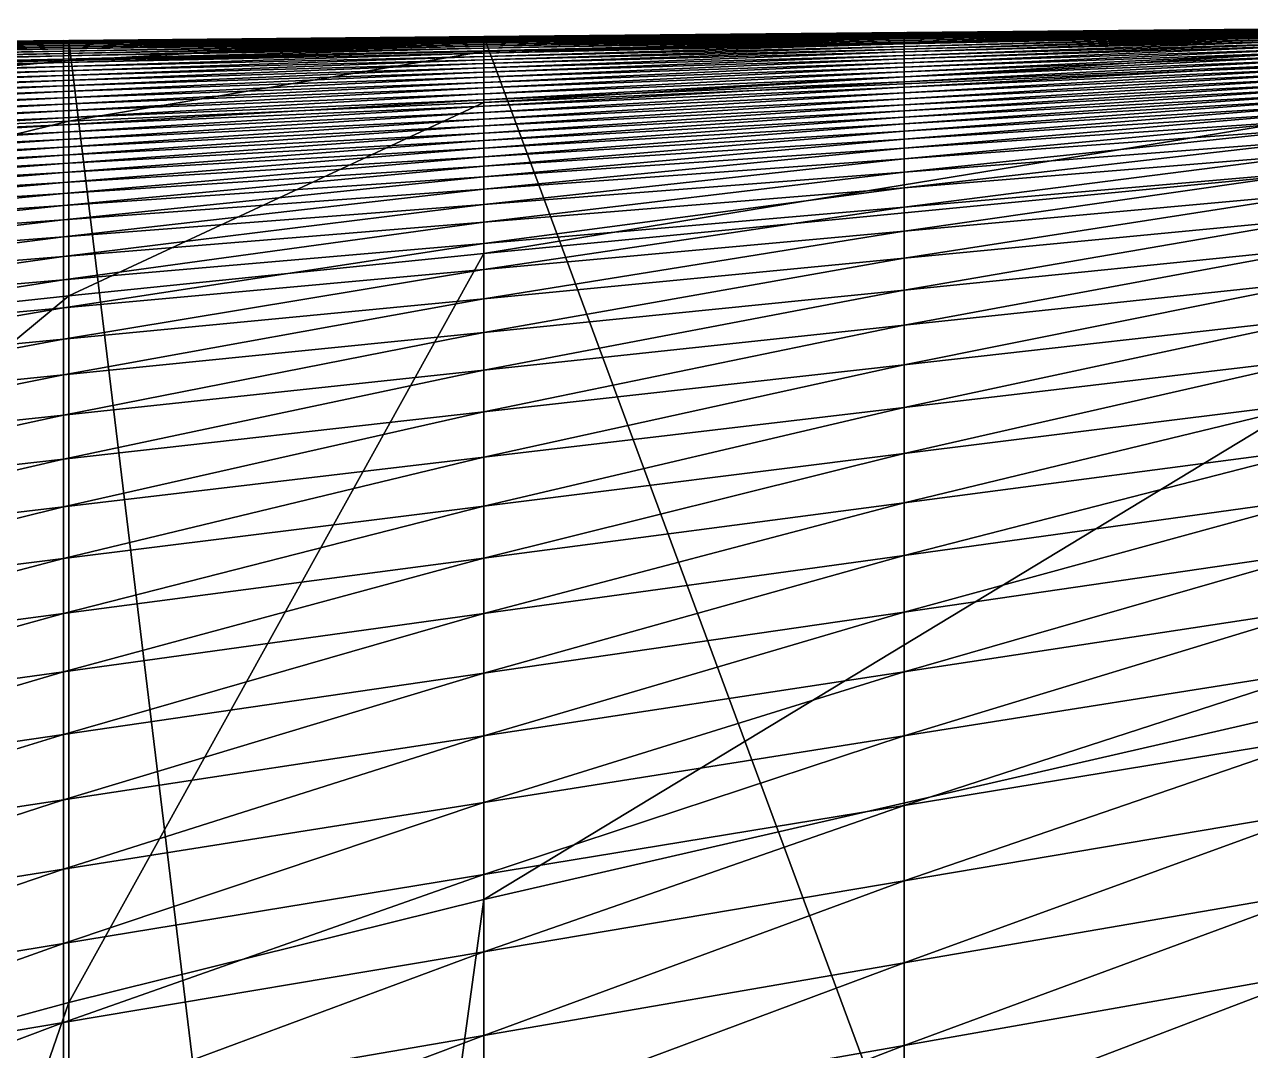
# Model space of a CAD drawing. Header units: metres. Extents: x -3 to 177, y -14 to 14.
# Drawn here: x 27.9 to 29.468, y 13.088 to 14.4 of the extents above; entities that cross this region are included whole.
import ezdxf

# ---------------------------------------------------------------- set-up
doc = ezdxf.new("R2010")
doc.units = ezdxf.units.M
doc.layers.add('HULL', color=7, linetype='Continuous', true_color=0x528ba5)
doc.layers.add('WBT_5_P', color=7, linetype='Continuous', true_color=0x5891b3)

msp = doc.modelspace()

# ---------------------------------------------------------------- linework, layer by layer
at = {"layer": 'HULL'}
for points in [[(28.4875, 14.3837, 14.4139), (28.4875, 14.3846, 14.6007), (29.025, 14.3898, 14.6005)], [(28.4875, 14.3837, 14.4139), (29.025, 14.3898, 14.6005), (29.025, 14.3891, 14.4126)], [(28.4875, 14.3825, 14.227), (28.4875, 14.3837, 14.4139), (29.025, 14.3891, 14.4126)], [(28.4875, 14.3825, 14.227), (29.025, 14.3891, 14.4126), (29.025, 14.3884, 14.2247)], [(29.025, 14.3891, 14.4126), (29.025, 14.3898, 14.6005), (29.5625, 14.3949, 14.6003)], [(29.025, 14.3891, 14.4126), (29.5625, 14.3949, 14.6003), (29.5625, 14.3946, 14.4114)], [(29.025, 14.3884, 14.2247), (29.025, 14.3891, 14.4126), (29.5625, 14.3946, 14.4114)], [(29.025, 14.3884, 14.2247), (29.5625, 14.3946, 14.4114), (29.5625, 14.3942, 14.2225)], [(29.025, 14.3876, 14.0369), (29.025, 14.3884, 14.2247), (29.5625, 14.3942, 14.2225)], [(29.025, 14.3876, 14.0369), (29.5625, 14.3942, 14.2225), (29.5625, 14.3938, 14.0336)], [(29.025, 14.3866, 13.849), (29.025, 14.3876, 14.0369), (29.5625, 14.3938, 14.0336)], [(29.025, 14.3866, 13.849), (29.5625, 14.3938, 14.0336), (29.5625, 14.3933, 13.8448)], [(29.025, 14.3855, 13.6611), (29.025, 14.3866, 13.849), (29.5625, 14.3933, 13.8448)], [(29.025, 14.3855, 13.6611), (29.5625, 14.3933, 13.8448), (29.5625, 14.3928, 13.6559)], [(29.025, 14.3845, 13.4732), (29.025, 14.3855, 13.6611), (29.5625, 14.3928, 13.6559)], [(29.025, 14.3845, 13.4732), (29.5625, 14.3928, 13.6559), (29.5625, 14.3922, 13.467)], [(29.025, 14.383, 13.2854), (29.025, 14.3845, 13.4732), (29.5625, 14.3922, 13.467)], [(29.025, 14.383, 13.2854), (29.5625, 14.3922, 13.467), (29.5625, 14.3915, 13.2782)], [(29.025, 14.3815, 13.0975), (29.025, 14.383, 13.2854), (29.5625, 14.3915, 13.2782)], [(29.025, 14.3815, 13.0975), (29.5625, 14.3915, 13.2782), (29.5625, 14.3908, 13.0893)], [(29.025, 14.3797, 12.9096), (29.025, 14.3815, 13.0975), (29.5625, 14.3908, 13.0893)], [(29.025, 14.3797, 12.9096), (29.5625, 14.3908, 13.0893), (29.5625, 14.3897, 12.9004)], [(29.025, 14.3774, 12.7218), (29.025, 14.3797, 12.9096), (29.5625, 14.3897, 12.9004)], [(29.025, 14.3774, 12.7218), (29.5625, 14.3897, 12.9004), (29.5625, 14.3884, 12.7116)], [(27.4125, 14.3728, 14.4163), (27.4125, 14.3744, 14.6013), (27.95, 14.3795, 14.601)], [(27.4125, 14.3728, 14.4163), (27.95, 14.3795, 14.601), (27.95, 14.3782, 14.4151)], [(27.4125, 14.3709, 14.2314), (27.4125, 14.3728, 14.4163), (27.95, 14.3782, 14.4151)], [(27.4125, 14.3709, 14.2314), (27.95, 14.3782, 14.4151), (27.95, 14.3767, 14.2292)], [(27.4125, 14.369, 14.0465), (27.4125, 14.3709, 14.2314), (27.95, 14.3767, 14.2292)], [(27.4125, 14.369, 14.0465), (27.95, 14.3767, 14.2292), (27.95, 14.3752, 14.0433)], [(27.4125, 14.3665, 13.8616), (27.4125, 14.369, 14.0465), (27.95, 14.3752, 14.0433)], [(27.4125, 14.3665, 13.8616), (27.95, 14.3752, 14.0433), (27.95, 14.3732, 13.8574)], [(27.4125, 14.3639, 13.6767), (27.4125, 14.3665, 13.8616), (27.95, 14.3732, 13.8574)], [(27.4125, 14.3639, 13.6767), (27.95, 14.3732, 13.8574), (27.95, 14.3711, 13.6715)], [(27.95, 14.3782, 14.4151), (27.95, 14.3795, 14.601), (28.4875, 14.3846, 14.6007)], [(27.95, 14.3782, 14.4151), (28.4875, 14.3846, 14.6007), (28.4875, 14.3837, 14.4139)], [(27.95, 14.3767, 14.2292), (27.95, 14.3782, 14.4151), (28.4875, 14.3837, 14.4139)], [(27.95, 14.3767, 14.2292), (28.4875, 14.3837, 14.4139), (28.4875, 14.3825, 14.227)], [(27.95, 14.3752, 14.0433), (27.95, 14.3767, 14.2292), (28.4875, 14.3825, 14.227)], [(27.95, 14.3752, 14.0433), (28.4875, 14.3825, 14.227), (28.4875, 14.3814, 14.0401)], [(27.95, 14.3732, 13.8574), (27.95, 14.3752, 14.0433), (28.4875, 14.3814, 14.0401)], [(27.95, 14.3732, 13.8574), (28.4875, 14.3814, 14.0401), (28.4875, 14.3799, 13.8532)], [(27.95, 14.3711, 13.6715), (27.95, 14.3732, 13.8574), (28.4875, 14.3799, 13.8532)], [(27.95, 14.3711, 13.6715), (28.4875, 14.3799, 13.8532), (28.4875, 14.3783, 13.6663)], [(27.95, 14.369, 13.4856), (27.95, 14.3711, 13.6715), (28.4875, 14.3783, 13.6663)], [(27.95, 14.369, 13.4856), (28.4875, 14.3783, 13.6663), (28.4875, 14.3767, 13.4794)], [(27.95, 14.366, 13.2997), (27.95, 14.369, 13.4856), (28.4875, 14.3767, 13.4794)], [(27.95, 14.366, 13.2997), (28.4875, 14.3767, 13.4794), (28.4875, 14.3745, 13.2926)], [(27.95, 14.3631, 13.1139), (27.95, 14.366, 13.2997), (28.4875, 14.3745, 13.2926)], [(27.95, 14.3631, 13.1139), (28.4875, 14.3745, 13.2926), (28.4875, 14.3723, 13.1057)], [(28.4875, 14.3814, 14.0401), (28.4875, 14.3825, 14.227), (29.025, 14.3884, 14.2247)], [(28.4875, 14.3814, 14.0401), (29.025, 14.3884, 14.2247), (29.025, 14.3876, 14.0369)], [(28.4875, 14.3799, 13.8532), (28.4875, 14.3814, 14.0401), (29.025, 14.3876, 14.0369)], [(28.4875, 14.3799, 13.8532), (29.025, 14.3876, 14.0369), (29.025, 14.3866, 13.849)], [(28.4875, 14.3783, 13.6663), (28.4875, 14.3799, 13.8532), (29.025, 14.3866, 13.849)], [(28.4875, 14.3783, 13.6663), (29.025, 14.3866, 13.849), (29.025, 14.3855, 13.6611)], [(28.4875, 14.3767, 13.4794), (28.4875, 14.3783, 13.6663), (29.025, 14.3855, 13.6611)], [(28.4875, 14.3767, 13.4794), (29.025, 14.3855, 13.6611), (29.025, 14.3845, 13.4732)], [(28.4875, 14.3745, 13.2926), (28.4875, 14.3767, 13.4794), (29.025, 14.3845, 13.4732)], [(28.4875, 14.3745, 13.2926), (29.025, 14.3845, 13.4732), (29.025, 14.383, 13.2854)], [(28.4875, 14.3723, 13.1057), (28.4875, 14.3745, 13.2926), (29.025, 14.383, 13.2854)], [(28.4875, 14.3723, 13.1057), (29.025, 14.383, 13.2854), (29.025, 14.3815, 13.0975)], [(28.4875, 14.3697, 12.9188), (28.4875, 14.3723, 13.1057), (29.025, 14.3815, 13.0975)], [(28.4875, 14.3697, 12.9188), (29.025, 14.3815, 13.0975), (29.025, 14.3797, 12.9096)], [(28.4875, 14.3665, 12.732), (28.4875, 14.3697, 12.9188), (29.025, 14.3797, 12.9096)], [(28.4875, 14.3665, 12.732), (29.025, 14.3797, 12.9096), (29.025, 14.3774, 12.7218)], [(28.4875, 14.3632, 12.5452), (28.4875, 14.3665, 12.732), (29.025, 14.3774, 12.7218)], [(28.4875, 14.3632, 12.5452), (29.025, 14.3774, 12.7218), (29.025, 14.3751, 12.5339)], [(28.4875, 14.3592, 12.3583), (28.4875, 14.3632, 12.5452), (29.025, 14.3751, 12.5339)], [(28.4875, 14.3592, 12.3583), (29.025, 14.3751, 12.5339), (29.025, 14.372, 12.3461)], [(29.025, 14.3751, 12.5339), (29.025, 14.3774, 12.7218), (29.5625, 14.3884, 12.7116)], [(29.025, 14.3751, 12.5339), (29.5625, 14.3884, 12.7116), (29.5625, 14.387, 12.5227)], [(29.025, 14.372, 12.3461), (29.025, 14.3751, 12.5339), (29.5625, 14.387, 12.5227)], [(29.025, 14.372, 12.3461), (29.5625, 14.387, 12.5227), (29.5625, 14.3849, 12.3339)], [(29.025, 14.3686, 12.1583), (29.025, 14.372, 12.3461), (29.5625, 14.3849, 12.3339)], [(29.025, 14.3686, 12.1583), (29.5625, 14.3849, 12.3339), (29.5625, 14.3825, 12.1451)], [(29.025, 14.365, 11.9705), (29.025, 14.3686, 12.1583), (29.5625, 14.3825, 12.1451)], [(29.025, 14.365, 11.9705), (29.5625, 14.3825, 12.1451), (29.5625, 14.38, 11.9562)], [(29.025, 14.3606, 11.7827), (29.025, 14.365, 11.9705), (29.5625, 14.38, 11.9562)], [(29.025, 14.3606, 11.7827), (29.5625, 14.38, 11.9562), (29.5625, 14.3767, 11.7674)], [(29.025, 14.3561, 11.5949), (29.025, 14.3606, 11.7827), (29.5625, 14.3767, 11.7674)], [(29.025, 14.3561, 11.5949), (29.5625, 14.3767, 11.7674), (29.5625, 14.3734, 11.5786)], [(29.025, 14.3509, 11.4071), (29.025, 14.3561, 11.5949), (29.5625, 14.3734, 11.5786)], [(29.025, 14.3509, 11.4071), (29.5625, 14.3734, 11.5786), (29.5625, 14.3693, 11.3898)], [(27.4125, 14.3612, 13.4918), (27.4125, 14.3639, 13.6767), (27.95, 14.3711, 13.6715)], [(27.4125, 14.3612, 13.4918), (27.95, 14.3711, 13.6715), (27.95, 14.369, 13.4856)], [(27.4125, 14.3575, 13.3069), (27.4125, 14.3612, 13.4918), (27.95, 14.369, 13.4856)], [(27.4125, 14.3575, 13.3069), (27.95, 14.369, 13.4856), (27.95, 14.366, 13.2997)], [(27.4125, 14.3538, 13.1221), (27.4125, 14.3575, 13.3069), (27.95, 14.366, 13.2997)], [(27.4125, 14.3538, 13.1221), (27.95, 14.366, 13.2997), (27.95, 14.3631, 13.1139)], [(27.4125, 14.3498, 12.9372), (27.4125, 14.3538, 13.1221), (27.95, 14.3631, 13.1139)], [(27.4125, 14.3498, 12.9372), (27.95, 14.3631, 13.1139), (27.95, 14.3598, 12.928)], [(27.4125, 14.3446, 12.7524), (27.4125, 14.3498, 12.9372), (27.95, 14.3598, 12.928)], [(27.4125, 14.3446, 12.7524), (27.95, 14.3598, 12.928), (27.95, 14.3555, 12.7422)], [(27.95, 14.3598, 12.928), (27.95, 14.3631, 13.1139), (28.4875, 14.3723, 13.1057)], [(27.95, 14.3598, 12.928), (28.4875, 14.3723, 13.1057), (28.4875, 14.3697, 12.9188)], [(27.95, 14.3555, 12.7422), (27.95, 14.3598, 12.928), (28.4875, 14.3697, 12.9188)], [(27.95, 14.3555, 12.7422), (28.4875, 14.3697, 12.9188), (28.4875, 14.3665, 12.732)], [(27.95, 14.3513, 12.5564), (27.95, 14.3555, 12.7422), (28.4875, 14.3665, 12.732)], [(27.95, 14.3513, 12.5564), (28.4875, 14.3665, 12.732), (28.4875, 14.3632, 12.5452)], [(27.95, 14.3463, 12.3706), (27.95, 14.3513, 12.5564), (28.4875, 14.3632, 12.5452)], [(27.95, 14.3463, 12.3706), (28.4875, 14.3632, 12.5452), (28.4875, 14.3592, 12.3583)], [(27.95, 14.3407, 12.1848), (27.95, 14.3463, 12.3706), (28.4875, 14.3592, 12.3583)], [(27.95, 14.3407, 12.1848), (28.4875, 14.3592, 12.3583), (28.4875, 14.3547, 12.1715)], [(28.4875, 14.3547, 12.1715), (28.4875, 14.3592, 12.3583), (29.025, 14.372, 12.3461)], [(28.4875, 14.3547, 12.1715), (29.025, 14.372, 12.3461), (29.025, 14.3686, 12.1583)], [(28.4875, 14.35, 11.9847), (28.4875, 14.3547, 12.1715), (29.025, 14.3686, 12.1583)], [(28.4875, 14.35, 11.9847), (29.025, 14.3686, 12.1583), (29.025, 14.365, 11.9705)], [(28.4875, 14.3445, 11.798), (28.4875, 14.35, 11.9847), (29.025, 14.365, 11.9705)], [(28.4875, 14.3445, 11.798), (29.025, 14.365, 11.9705), (29.025, 14.3606, 11.7827)], [(28.4875, 14.3389, 11.6112), (28.4875, 14.3445, 11.798), (29.025, 14.3606, 11.7827)], [(28.4875, 14.3389, 11.6112), (29.025, 14.3606, 11.7827), (29.025, 14.3561, 11.5949)], [(29.025, 14.3453, 11.2194), (29.025, 14.3509, 11.4071), (29.5625, 14.3693, 11.3898)], [(29.025, 14.3453, 11.2194), (29.5625, 14.3693, 11.3898), (29.5625, 14.3649, 11.201)], [(29.025, 14.3397, 11.0316), (29.025, 14.3453, 11.2194), (29.5625, 14.3649, 11.201)], [(29.025, 14.3397, 11.0316), (29.5625, 14.3649, 11.201), (29.5625, 14.3604, 11.0122)], [(29.025, 14.3333, 10.8439), (29.025, 14.3397, 11.0316), (29.5625, 14.3604, 11.0122)], [(29.025, 14.3333, 10.8439), (29.5625, 14.3604, 11.0122), (29.5625, 14.3551, 10.8234)], [(27.4125, 14.3394, 12.5676), (27.4125, 14.3446, 12.7524), (27.95, 14.3555, 12.7422)], [(27.4125, 14.3394, 12.5676), (27.95, 14.3555, 12.7422), (27.95, 14.3513, 12.5564)], [(27.4125, 14.3335, 12.3828), (27.4125, 14.3394, 12.5676), (27.95, 14.3513, 12.5564)], [(27.4125, 14.3335, 12.3828), (27.95, 14.3513, 12.5564), (27.95, 14.3463, 12.3706)], [(27.4125, 14.3268, 12.198), (27.4125, 14.3335, 12.3828), (27.95, 14.3463, 12.3706)], [(27.4125, 14.3268, 12.198), (27.95, 14.3463, 12.3706), (27.95, 14.3407, 12.1848)], [(27.95, 14.335, 11.999), (27.95, 14.3407, 12.1848), (28.4875, 14.3547, 12.1715)], [(27.95, 14.335, 11.999), (28.4875, 14.3547, 12.1715), (28.4875, 14.35, 11.9847)], [(27.95, 14.3285, 11.8133), (27.95, 14.335, 11.999), (28.4875, 14.35, 11.9847)], [(27.95, 14.3285, 11.8133), (28.4875, 14.35, 11.9847), (28.4875, 14.3445, 11.798)], [(27.95, 14.3216, 11.6275), (27.95, 14.3285, 11.8133), (28.4875, 14.3445, 11.798)], [(27.95, 14.3216, 11.6275), (28.4875, 14.3445, 11.798), (28.4875, 14.3389, 11.6112)], [(28.4875, 14.3326, 11.4245), (28.4875, 14.3389, 11.6112), (29.025, 14.3561, 11.5949)], [(28.4875, 14.3326, 11.4245), (29.025, 14.3561, 11.5949), (29.025, 14.3509, 11.4071)], [(28.4875, 14.3258, 11.2378), (28.4875, 14.3326, 11.4245), (29.025, 14.3509, 11.4071)], [(28.4875, 14.3258, 11.2378), (29.025, 14.3509, 11.4071), (29.025, 14.3453, 11.2194)], [(28.4875, 14.319, 11.051), (28.4875, 14.3258, 11.2378), (29.025, 14.3453, 11.2194)], [(28.4875, 14.319, 11.051), (29.025, 14.3453, 11.2194), (29.025, 14.3397, 11.0316)], [(29.025, 14.3266, 10.6561), (29.025, 14.3333, 10.8439), (29.5625, 14.3551, 10.8234)], [(29.025, 14.3266, 10.6561), (29.5625, 14.3551, 10.8234), (29.5625, 14.3496, 10.6346)], [(29.025, 14.3197, 10.4684), (29.025, 14.3266, 10.6561), (29.5625, 14.3496, 10.6346)], [(29.025, 14.3197, 10.4684), (29.5625, 14.3496, 10.6346), (29.5625, 14.3437, 10.4459)], [(29.025, 14.3125, 10.2807), (29.025, 14.3197, 10.4684), (29.5625, 14.3437, 10.4459)], [(29.025, 14.3125, 10.2807), (29.5625, 14.3437, 10.4459), (29.5625, 14.3376, 10.2571)], [(27.4125, 14.32, 12.0133), (27.4125, 14.3268, 12.198), (27.95, 14.3407, 12.1848)], [(27.4125, 14.32, 12.0133), (27.95, 14.3407, 12.1848), (27.95, 14.335, 11.999)], [(27.4125, 14.3124, 11.8285), (27.4125, 14.32, 12.0133), (27.95, 14.335, 11.999)], [(27.4125, 14.3124, 11.8285), (27.95, 14.335, 11.999), (27.95, 14.3285, 11.8133)], [(27.4125, 14.3044, 11.6439), (27.4125, 14.3124, 11.8285), (27.95, 14.3285, 11.8133)], [(27.4125, 14.3044, 11.6439), (27.95, 14.3285, 11.8133), (27.95, 14.3216, 11.6275)], [(27.95, 14.3142, 11.4418), (27.95, 14.3216, 11.6275), (28.4875, 14.3389, 11.6112)], [(27.95, 14.3142, 11.4418), (28.4875, 14.3389, 11.6112), (28.4875, 14.3326, 11.4245)], [(27.95, 14.3063, 11.2561), (27.95, 14.3142, 11.4418), (28.4875, 14.3326, 11.4245)], [(27.95, 14.3063, 11.2561), (28.4875, 14.3326, 11.4245), (28.4875, 14.3258, 11.2378)], [(28.4875, 14.3115, 10.8643), (28.4875, 14.319, 11.051), (29.025, 14.3397, 11.0316)], [(28.4875, 14.3115, 10.8643), (29.025, 14.3397, 11.0316), (29.025, 14.3333, 10.8439)], [(28.4875, 14.3037, 10.6777), (28.4875, 14.3115, 10.8643), (29.025, 14.3333, 10.8439)], [(28.4875, 14.3037, 10.6777), (29.025, 14.3333, 10.8439), (29.025, 14.3266, 10.6561)], [(28.4875, 14.2957, 10.491), (28.4875, 14.3037, 10.6777), (29.025, 14.3266, 10.6561)], [(28.4875, 14.2957, 10.491), (29.025, 14.3266, 10.6561), (29.025, 14.3197, 10.4684)], [(29.025, 14.3051, 10.093), (29.025, 14.3125, 10.2807), (29.5625, 14.3376, 10.2571)], [(29.025, 14.3051, 10.093), (29.5625, 14.3376, 10.2571), (29.5625, 14.3312, 10.0684)], [(29.025, 14.2975, 9.9053), (29.025, 14.3051, 10.093), (29.5625, 14.3312, 10.0684)], [(29.025, 14.2975, 9.9053), (29.5625, 14.3312, 10.0684), (29.5625, 14.3247, 9.8796)], [(27.4125, 14.2958, 11.4592), (27.4125, 14.3044, 11.6439), (27.95, 14.3216, 11.6275)], [(27.4125, 14.2958, 11.4592), (27.95, 14.3216, 11.6275), (27.95, 14.3142, 11.4418)], [(27.4125, 14.2868, 11.2745), (27.4125, 14.2958, 11.4592), (27.95, 14.3142, 11.4418)], [(27.4125, 14.2868, 11.2745), (27.95, 14.3142, 11.4418), (27.95, 14.3063, 11.2561)], [(27.95, 14.2983, 11.0705), (27.95, 14.3063, 11.2561), (28.4875, 14.3258, 11.2378)], [(27.95, 14.2983, 11.0705), (28.4875, 14.3258, 11.2378), (28.4875, 14.319, 11.051)], [(27.95, 14.2897, 10.8848), (27.95, 14.2983, 11.0705), (28.4875, 14.319, 11.051)], [(27.95, 14.2897, 10.8848), (28.4875, 14.319, 11.051), (28.4875, 14.3115, 10.8643)], [(27.95, 14.2808, 10.6992), (27.95, 14.2897, 10.8848), (28.4875, 14.3115, 10.8643)], [(27.95, 14.2808, 10.6992), (28.4875, 14.3115, 10.8643), (28.4875, 14.3037, 10.6777)], [(28.4875, 14.2875, 10.3043), (28.4875, 14.2957, 10.491), (29.025, 14.3197, 10.4684)], [(28.4875, 14.2875, 10.3043), (29.025, 14.3197, 10.4684), (29.025, 14.3125, 10.2807)], [(28.4875, 14.279, 10.1176), (28.4875, 14.2875, 10.3043), (29.025, 14.3125, 10.2807)], [(28.4875, 14.279, 10.1176), (29.025, 14.3125, 10.2807), (29.025, 14.3051, 10.093)], [(29.025, 14.2896, 9.7176), (29.025, 14.2975, 9.9053), (29.5625, 14.3247, 9.8796)], [(29.025, 14.2896, 9.7176), (29.5625, 14.3247, 9.8796), (29.5625, 14.318, 9.6909)], [(29.025, 14.2815, 9.53), (29.025, 14.2896, 9.7176), (29.5625, 14.318, 9.6909)], [(29.025, 14.2815, 9.53), (29.5625, 14.318, 9.6909), (29.5625, 14.3111, 9.5022)], [(29.025, 14.273, 9.3424), (29.025, 14.2815, 9.53), (29.5625, 14.3111, 9.5022)], [(29.025, 14.273, 9.3424), (29.5625, 14.3111, 9.5022), (29.5625, 14.3041, 9.3135)], [(27.4125, 14.2775, 11.0899), (27.4125, 14.2868, 11.2745), (27.95, 14.3063, 11.2561)], [(27.4125, 14.2775, 11.0899), (27.95, 14.3063, 11.2561), (27.95, 14.2983, 11.0705)], [(27.4125, 14.2679, 10.9053), (27.4125, 14.2775, 11.0899), (27.95, 14.2983, 11.0705)], [(27.4125, 14.2679, 10.9053), (27.95, 14.2983, 11.0705), (27.95, 14.2897, 10.8848)], [(27.95, 14.2717, 10.5135), (27.95, 14.2808, 10.6992), (28.4875, 14.3037, 10.6777)], [(27.95, 14.2717, 10.5135), (28.4875, 14.3037, 10.6777), (28.4875, 14.2957, 10.491)], [(27.95, 14.2624, 10.3279), (27.95, 14.2717, 10.5135), (28.4875, 14.2957, 10.491)], [(27.95, 14.2624, 10.3279), (28.4875, 14.2957, 10.491), (28.4875, 14.2875, 10.3043)], [(28.4875, 14.2703, 9.931), (28.4875, 14.279, 10.1176), (29.025, 14.3051, 10.093)], [(28.4875, 14.2703, 9.931), (29.025, 14.3051, 10.093), (29.025, 14.2975, 9.9053)], [(28.4875, 14.2612, 9.7444), (28.4875, 14.2703, 9.931), (29.025, 14.2975, 9.9053)], [(28.4875, 14.2612, 9.7444), (29.025, 14.2975, 9.9053), (29.025, 14.2896, 9.7176)], [(29.025, 14.2637, 9.1548), (29.025, 14.273, 9.3424), (29.5625, 14.3041, 9.3135)], [(29.025, 14.2637, 9.1548), (29.5625, 14.3041, 9.3135), (29.5625, 14.2965, 9.1248)], [(29.025, 14.2535, 8.9673), (29.025, 14.2637, 9.1548), (29.5625, 14.2965, 9.1248)], [(29.025, 14.2535, 8.9673), (29.5625, 14.2965, 9.1248), (29.5625, 14.2881, 8.9362)], [(27.4125, 14.2579, 10.7207), (27.4125, 14.2679, 10.9053), (27.95, 14.2897, 10.8848)], [(27.4125, 14.2579, 10.7207), (27.95, 14.2897, 10.8848), (27.95, 14.2808, 10.6992)], [(27.4125, 14.2477, 10.5361), (27.4125, 14.2579, 10.7207), (27.95, 14.2808, 10.6992)], [(27.4125, 14.2477, 10.5361), (27.95, 14.2808, 10.6992), (27.95, 14.2717, 10.5135)], [(27.95, 14.2529, 10.1423), (27.95, 14.2624, 10.3279), (28.4875, 14.2875, 10.3043)], [(27.95, 14.2529, 10.1423), (28.4875, 14.2875, 10.3043), (28.4875, 14.279, 10.1176)], [(28.4875, 14.2518, 9.5578), (28.4875, 14.2612, 9.7444), (29.025, 14.2896, 9.7176)], [(28.4875, 14.2518, 9.5578), (29.025, 14.2896, 9.7176), (29.025, 14.2815, 9.53)], [(28.4875, 14.2419, 9.3712), (28.4875, 14.2518, 9.5578), (29.025, 14.2815, 9.53)], [(28.4875, 14.2419, 9.3712), (29.025, 14.2815, 9.53), (29.025, 14.273, 9.3424)], [(29.025, 14.242, 8.7799), (29.025, 14.2535, 8.9673), (29.5625, 14.2881, 8.9362)], [(29.025, 14.242, 8.7799), (29.5625, 14.2881, 8.9362), (29.5625, 14.2787, 8.7477)], [(27.4125, 14.2374, 10.3515), (27.4125, 14.2477, 10.5361), (27.95, 14.2717, 10.5135)], [(27.4125, 14.2374, 10.3515), (27.95, 14.2717, 10.5135), (27.95, 14.2624, 10.3279)], [(27.95, 14.2431, 9.9567), (27.95, 14.2529, 10.1423), (28.4875, 14.279, 10.1176)], [(27.95, 14.2431, 9.9567), (28.4875, 14.279, 10.1176), (28.4875, 14.2703, 9.931)], [(27.95, 14.2328, 9.7711), (27.95, 14.2431, 9.9567), (28.4875, 14.2703, 9.931)], [(27.95, 14.2328, 9.7711), (28.4875, 14.2703, 9.931), (28.4875, 14.2612, 9.7444)], [(28.4875, 14.2309, 9.1848), (28.4875, 14.2419, 9.3712), (29.025, 14.273, 9.3424)], [(28.4875, 14.2309, 9.1848), (29.025, 14.273, 9.3424), (29.025, 14.2637, 9.1548)], [(28.4875, 14.2188, 8.9984), (28.4875, 14.2309, 9.1848), (29.025, 14.2637, 9.1548)], [(28.4875, 14.2188, 8.9984), (29.025, 14.2637, 9.1548), (29.025, 14.2535, 8.9673)], [(29.025, 14.2283, 8.5927), (29.025, 14.242, 8.7799), (29.5625, 14.2787, 8.7477)], [(29.025, 14.2283, 8.5927), (29.5625, 14.2787, 8.7477), (29.5625, 14.2674, 8.5592)], [(29.025, 14.2113, 8.4058), (29.025, 14.2283, 8.5927), (29.5625, 14.2674, 8.5592)], [(29.025, 14.2113, 8.4058), (29.5625, 14.2674, 8.5592), (29.5625, 14.2527, 8.3711)], [(27.4125, 14.2268, 10.1669), (27.4125, 14.2374, 10.3515), (27.95, 14.2624, 10.3279)], [(27.4125, 14.2268, 10.1669), (27.95, 14.2624, 10.3279), (27.95, 14.2529, 10.1423)], [(27.4125, 14.2159, 9.9823), (27.4125, 14.2268, 10.1669), (27.95, 14.2529, 10.1423)], [(27.4125, 14.2159, 9.9823), (27.95, 14.2529, 10.1423), (27.95, 14.2431, 9.9567)], [(27.95, 14.2221, 9.5856), (27.95, 14.2328, 9.7711), (28.4875, 14.2612, 9.7444)], [(27.95, 14.2221, 9.5856), (28.4875, 14.2612, 9.7444), (28.4875, 14.2518, 9.5578)], [(27.95, 14.2108, 9.4001), (27.95, 14.2221, 9.5856), (28.4875, 14.2518, 9.5578)], [(27.95, 14.2108, 9.4001), (28.4875, 14.2518, 9.5578), (28.4875, 14.2419, 9.3712)], [(28.4875, 14.2053, 8.8122), (28.4875, 14.2188, 8.9984), (29.025, 14.2535, 8.9673)], [(28.4875, 14.2053, 8.8122), (29.025, 14.2535, 8.9673), (29.025, 14.242, 8.7799)], [(29.025, 14.1911, 8.2193), (29.025, 14.2113, 8.4058), (29.5625, 14.2527, 8.3711)], [(29.025, 14.1911, 8.2193), (29.5625, 14.2527, 8.3711), (29.5625, 14.235, 8.1832)], [(27.4125, 14.2044, 9.7978), (27.4125, 14.2159, 9.9823), (27.95, 14.2431, 9.9567)], [(27.4125, 14.2044, 9.7978), (27.95, 14.2431, 9.9567), (27.95, 14.2328, 9.7711)], [(27.4125, 14.1924, 9.6134), (27.4125, 14.2044, 9.7978), (27.95, 14.2328, 9.7711)], [(27.4125, 14.1924, 9.6134), (27.95, 14.2328, 9.7711), (27.95, 14.2221, 9.5856)], [(27.95, 14.1981, 9.2148), (27.95, 14.2108, 9.4001), (28.4875, 14.2419, 9.3712)], [(27.95, 14.1981, 9.2148), (28.4875, 14.2419, 9.3712), (28.4875, 14.2309, 9.1848)], [(28.4875, 14.1893, 8.6262), (28.4875, 14.2053, 8.8122), (29.025, 14.242, 8.7799)], [(28.4875, 14.1893, 8.6262), (29.025, 14.242, 8.7799), (29.025, 14.2283, 8.5927)], [(29.025, 14.1665, 8.0333), (29.025, 14.1911, 8.2193), (29.5625, 14.235, 8.1832)], [(29.025, 14.1665, 8.0333), (29.5625, 14.235, 8.1832), (29.5625, 14.2129, 7.9958)], [(27.4125, 14.1796, 9.429), (27.4125, 14.1924, 9.6134), (27.95, 14.2221, 9.5856)], [(27.4125, 14.1796, 9.429), (27.95, 14.2221, 9.5856), (27.95, 14.2108, 9.4001)], [(27.95, 14.1841, 9.0295), (27.95, 14.1981, 9.2148), (28.4875, 14.2309, 9.1848)], [(27.95, 14.1841, 9.0295), (28.4875, 14.2309, 9.1848), (28.4875, 14.2188, 8.9984)], [(27.95, 14.1686, 8.8445), (27.95, 14.1841, 9.0295), (28.4875, 14.2188, 8.9984)], [(27.95, 14.1686, 8.8445), (28.4875, 14.2188, 8.9984), (28.4875, 14.2053, 8.8122)], [(28.4875, 14.1699, 8.4406), (28.4875, 14.1893, 8.6262), (29.025, 14.2283, 8.5927)], [(28.4875, 14.1699, 8.4406), (29.025, 14.2283, 8.5927), (29.025, 14.2113, 8.4058)], [(27.4125, 14.1653, 9.2447), (27.4125, 14.1796, 9.429), (27.95, 14.2108, 9.4001)], [(27.4125, 14.1653, 9.2447), (27.95, 14.2108, 9.4001), (27.95, 14.1981, 9.2148)], [(27.95, 14.1503, 8.6597), (27.95, 14.1686, 8.8445), (28.4875, 14.2053, 8.8122)], [(27.95, 14.1503, 8.6597), (28.4875, 14.2053, 8.8122), (28.4875, 14.1893, 8.6262)], [(28.4875, 14.1472, 8.2554), (28.4875, 14.1699, 8.4406), (29.025, 14.2113, 8.4058)], [(28.4875, 14.1472, 8.2554), (29.025, 14.2113, 8.4058), (29.025, 14.1911, 8.2193)], [(29.025, 14.1358, 7.8482), (29.025, 14.1665, 8.0333), (29.5625, 14.2129, 7.9958)], [(29.025, 14.1358, 7.8482), (29.5625, 14.2129, 7.9958), (29.5625, 14.1849, 7.8091)], [(27.4125, 14.1494, 9.0606), (27.4125, 14.1653, 9.2447), (27.95, 14.1981, 9.2148)], [(27.4125, 14.1494, 9.0606), (27.95, 14.1981, 9.2148), (27.95, 14.1841, 9.0295)], [(27.95, 14.1285, 8.4754), (27.95, 14.1503, 8.6597), (28.4875, 14.1893, 8.6262)], [(27.95, 14.1285, 8.4754), (28.4875, 14.1893, 8.6262), (28.4875, 14.1699, 8.4406)], [(28.4875, 14.1201, 8.0708), (28.4875, 14.1472, 8.2554), (29.025, 14.1911, 8.2193)], [(28.4875, 14.1201, 8.0708), (29.025, 14.1911, 8.2193), (29.025, 14.1665, 8.0333)], [(27.4125, 14.1319, 8.8767), (27.4125, 14.1494, 9.0606), (27.95, 14.1841, 9.0295)], [(27.4125, 14.1319, 8.8767), (27.95, 14.1841, 9.0295), (27.95, 14.1686, 8.8445)], [(27.95, 14.1033, 8.2915), (27.95, 14.1285, 8.4754), (28.4875, 14.1699, 8.4406)], [(27.95, 14.1033, 8.2915), (28.4875, 14.1699, 8.4406), (28.4875, 14.1472, 8.2554)], [(29.025, 14.1011, 7.6639), (29.025, 14.1358, 7.8482), (29.5625, 14.1849, 7.8091)], [(29.025, 14.1011, 7.6639), (29.5625, 14.1849, 7.8091), (29.5625, 14.1529, 7.6232)], [(27.4125, 14.1113, 8.6932), (27.4125, 14.1319, 8.8767), (27.95, 14.1686, 8.8445)], [(27.4125, 14.1113, 8.6932), (27.95, 14.1686, 8.8445), (27.95, 14.1503, 8.6597)], [(28.4875, 14.0868, 7.8872), (28.4875, 14.1201, 8.0708), (29.025, 14.1665, 8.0333)], [(28.4875, 14.0868, 7.8872), (29.025, 14.1665, 8.0333), (29.025, 14.1358, 7.8482)], [(27.4125, 14.0872, 8.5101), (27.4125, 14.1113, 8.6932), (27.95, 14.1503, 8.6597)], [(27.4125, 14.0872, 8.5101), (27.95, 14.1503, 8.6597), (27.95, 14.1285, 8.4754)], [(27.95, 14.0737, 8.1083), (27.95, 14.1033, 8.2915), (28.4875, 14.1472, 8.2554)], [(27.95, 14.0737, 8.1083), (28.4875, 14.1472, 8.2554), (28.4875, 14.1201, 8.0708)], [(29.025, 14.0605, 7.4807), (29.025, 14.1011, 7.6639), (29.5625, 14.1529, 7.6232)], [(29.025, 14.0605, 7.4807), (29.5625, 14.1529, 7.6232), (29.5625, 14.1148, 7.4384)], [(27.4125, 14.0593, 8.3276), (27.4125, 14.0872, 8.5101), (27.95, 14.1285, 8.4754)], [(27.4125, 14.0593, 8.3276), (27.95, 14.1285, 8.4754), (27.95, 14.1033, 8.2915)], [(28.4875, 14.0493, 7.7045), (28.4875, 14.0868, 7.8872), (29.025, 14.1358, 7.8482)], [(28.4875, 14.0493, 7.7045), (29.025, 14.1358, 7.8482), (29.025, 14.1011, 7.6639)], [(27.95, 14.0377, 7.9263), (27.95, 14.0737, 8.1083), (28.4875, 14.1201, 8.0708)], [(27.95, 14.0377, 7.9263), (28.4875, 14.1201, 8.0708), (28.4875, 14.0868, 7.8872)], [(29.025, 14.0155, 7.2987), (29.025, 14.0605, 7.4807), (29.5625, 14.1148, 7.4384)], [(29.025, 14.0155, 7.2987), (29.5625, 14.1148, 7.4384), (29.5625, 14.0729, 7.2545)], [(27.4125, 14.0273, 8.1458), (27.4125, 14.0593, 8.3276), (27.95, 14.1033, 8.2915)], [(27.4125, 14.0273, 8.1458), (27.95, 14.1033, 8.2915), (27.95, 14.0737, 8.1083)], [(28.4875, 14.0062, 7.523), (28.4875, 14.0493, 7.7045), (29.025, 14.1011, 7.6639)], [(28.4875, 14.0062, 7.523), (29.025, 14.1011, 7.6639), (29.025, 14.0605, 7.4807)], [(27.95, 13.9975, 7.7452), (27.95, 14.0377, 7.9263), (28.4875, 14.0868, 7.8872)], [(27.95, 13.9975, 7.7452), (28.4875, 14.0868, 7.8872), (28.4875, 14.0493, 7.7045)], [(27.4125, 13.9887, 7.9653), (27.4125, 14.0273, 8.1458), (27.95, 14.0737, 8.1083)], [(27.4125, 13.9887, 7.9653), (27.95, 14.0737, 8.1083), (27.95, 14.0377, 7.9263)], [(28.4875, 13.9581, 7.3429), (28.4875, 14.0062, 7.523), (29.025, 14.0605, 7.4807)], [(28.4875, 13.9581, 7.3429), (29.025, 14.0605, 7.4807), (29.025, 14.0155, 7.2987)], [(29.025, 13.9651, 7.1181), (29.025, 14.0155, 7.2987), (29.5625, 14.0729, 7.2545)], [(29.025, 13.9651, 7.1181), (29.5625, 14.0729, 7.2545), (29.5625, 14.0256, 7.0718)], [(27.95, 13.9519, 7.5653), (27.95, 13.9975, 7.7452), (28.4875, 14.0493, 7.7045)], [(27.95, 13.9519, 7.5653), (28.4875, 14.0493, 7.7045), (28.4875, 14.0062, 7.523)], [(27.4125, 13.9457, 7.7859), (27.4125, 13.9887, 7.9653), (27.95, 14.0377, 7.9263)], [(27.4125, 13.9457, 7.7859), (27.95, 14.0377, 7.9263), (27.95, 13.9975, 7.7452)], [(28.4875, 13.9046, 7.1644), (28.4875, 13.9581, 7.3429), (29.025, 14.0155, 7.2987)], [(28.4875, 13.9046, 7.1644), (29.025, 14.0155, 7.2987), (29.025, 13.9651, 7.1181)], [(29.025, 13.9104, 6.9388), (29.025, 13.9651, 7.1181), (29.5625, 14.0256, 7.0718)], [(29.025, 13.9104, 6.9388), (29.5625, 14.0256, 7.0718), (29.5625, 13.974, 6.8904)], [(27.4125, 13.8976, 7.6077), (27.4125, 13.9457, 7.7859), (27.95, 13.9975, 7.7452)], [(27.4125, 13.8976, 7.6077), (27.95, 13.9975, 7.7452), (27.95, 13.9519, 7.5653)], [(27.95, 13.9007, 7.3872), (27.95, 13.9519, 7.5653), (28.4875, 14.0062, 7.523)], [(27.95, 13.9007, 7.3872), (28.4875, 14.0062, 7.523), (28.4875, 13.9581, 7.3429)], [(29.025, 13.8514, 6.761), (29.025, 13.9104, 6.9388), (29.5625, 13.974, 6.8904)], [(29.025, 13.8514, 6.761), (29.5625, 13.974, 6.8904), (29.5625, 13.9185, 6.7102)], [(27.4125, 13.8433, 7.4314), (27.4125, 13.8976, 7.6077), (27.95, 13.9519, 7.5653)], [(27.4125, 13.8433, 7.4314), (27.95, 13.9519, 7.5653), (27.95, 13.9007, 7.3872)], [(27.95, 13.8441, 7.2107), (27.95, 13.9007, 7.3872), (28.4875, 13.9581, 7.3429)], [(27.95, 13.8441, 7.2107), (28.4875, 13.9581, 7.3429), (28.4875, 13.9046, 7.1644)], [(28.4875, 13.8469, 6.9872), (28.4875, 13.9046, 7.1644), (29.025, 13.9651, 7.1181)], [(28.4875, 13.8469, 6.9872), (29.025, 13.9651, 7.1181), (29.025, 13.9104, 6.9388)], [(27.95, 13.7834, 7.0356), (27.95, 13.8441, 7.2107), (28.4875, 13.9046, 7.1644)], [(27.95, 13.7834, 7.0356), (28.4875, 13.9046, 7.1644), (28.4875, 13.8469, 6.9872)], [(28.4875, 13.7843, 6.8118), (28.4875, 13.8469, 6.9872), (29.025, 13.9104, 6.9388)], [(28.4875, 13.7843, 6.8118), (29.025, 13.9104, 6.9388), (29.025, 13.8514, 6.761)], [(29.025, 13.7886, 6.5847), (29.025, 13.8514, 6.761), (29.5625, 13.9185, 6.7102)], [(29.025, 13.7886, 6.5847), (29.5625, 13.9185, 6.7102), (29.5625, 13.8594, 6.5312)], [(27.4125, 13.7837, 7.2569), (27.4125, 13.8433, 7.4314), (27.95, 13.9007, 7.3872)], [(27.4125, 13.7837, 7.2569), (27.95, 13.9007, 7.3872), (27.95, 13.8441, 7.2107)], [(29.025, 13.7213, 6.4099), (29.025, 13.7886, 6.5847), (29.5625, 13.8594, 6.5312)], [(29.025, 13.7213, 6.4099), (29.5625, 13.8594, 6.5312), (29.5625, 13.7957, 6.3538)], [(27.4125, 13.7198, 7.0839), (27.4125, 13.7837, 7.2569), (27.95, 13.8441, 7.2107)], [(27.4125, 13.7198, 7.0839), (27.95, 13.8441, 7.2107), (27.95, 13.7834, 7.0356)], [(27.95, 13.7172, 6.8627), (27.95, 13.7834, 7.0356), (28.4875, 13.8469, 6.9872)], [(27.95, 13.7172, 6.8627), (28.4875, 13.8469, 6.9872), (28.4875, 13.7843, 6.8118)], [(28.4875, 13.7177, 6.6381), (28.4875, 13.7843, 6.8118), (29.025, 13.8514, 6.761)], [(28.4875, 13.7177, 6.6381), (29.025, 13.8514, 6.761), (29.025, 13.7886, 6.5847)], [(29.025, 13.6487, 6.2374), (29.025, 13.7213, 6.4099), (29.5625, 13.7957, 6.3538)], [(29.025, 13.6487, 6.2374), (29.5625, 13.7957, 6.3538), (29.5625, 13.727, 6.1784)], [(27.4125, 13.6501, 6.9135), (27.4125, 13.7198, 7.0839), (27.95, 13.7834, 7.0356)], [(27.4125, 13.6501, 6.9135), (27.95, 13.7834, 7.0356), (27.95, 13.7172, 6.8627)], [(27.95, 13.6469, 6.6915), (27.95, 13.7172, 6.8627), (28.4875, 13.7843, 6.8118)], [(27.95, 13.6469, 6.6915), (28.4875, 13.7843, 6.8118), (28.4875, 13.7177, 6.6381)], [(28.4875, 13.6469, 6.4659), (28.4875, 13.7177, 6.6381), (29.025, 13.7886, 6.5847)], [(28.4875, 13.6469, 6.4659), (29.025, 13.7886, 6.5847), (29.025, 13.7213, 6.4099)], [(27.4125, 13.576, 6.7449), (27.4125, 13.6501, 6.9135), (27.95, 13.7172, 6.8627)], [(27.4125, 13.576, 6.7449), (27.95, 13.7172, 6.8627), (27.95, 13.6469, 6.6915)], [(27.95, 13.5725, 6.522), (27.95, 13.6469, 6.6915), (28.4875, 13.7177, 6.6381)], [(27.95, 13.5725, 6.522), (28.4875, 13.7177, 6.6381), (28.4875, 13.6469, 6.4659)], [(28.4875, 13.5705, 6.2964), (28.4875, 13.6469, 6.4659), (29.025, 13.7213, 6.4099)], [(28.4875, 13.5705, 6.2964), (29.025, 13.7213, 6.4099), (29.025, 13.6487, 6.2374)], [(29.025, 13.5723, 6.0665), (29.025, 13.6487, 6.2374), (29.5625, 13.727, 6.1784)], [(29.025, 13.5723, 6.0665), (29.5625, 13.727, 6.1784), (29.5625, 13.654, 6.0046)], [(29.025, 13.4905, 5.8981), (29.025, 13.5723, 6.0665), (29.5625, 13.654, 6.0046)], [(29.025, 13.4905, 5.8981), (29.5625, 13.654, 6.0046), (29.5625, 13.5757, 5.8331)], [(27.4125, 13.4982, 6.578), (27.4125, 13.576, 6.7449), (27.95, 13.6469, 6.6915)], [(27.4125, 13.4982, 6.578), (27.95, 13.6469, 6.6915), (27.95, 13.5725, 6.522)], [(27.95, 13.4922, 6.3554), (27.95, 13.5725, 6.522), (28.4875, 13.6469, 6.4659)], [(27.95, 13.4922, 6.3554), (28.4875, 13.6469, 6.4659), (28.4875, 13.5705, 6.2964)], [(28.4875, 13.4905, 6.1284), (28.4875, 13.5705, 6.2964), (29.025, 13.6487, 6.2374)], [(28.4875, 13.4905, 6.1284), (29.025, 13.6487, 6.2374), (29.025, 13.5723, 6.0665)], [(29.025, 13.4015, 5.7332), (29.025, 13.4905, 5.8981), (29.5625, 13.5757, 5.8331)], [(29.025, 13.4015, 5.7332), (29.5625, 13.5757, 5.8331), (29.5625, 13.4898, 5.6653)], [(27.4125, 13.414, 6.4144), (27.4125, 13.4982, 6.578), (27.95, 13.5725, 6.522)], [(27.4125, 13.414, 6.4144), (27.95, 13.5725, 6.522), (27.95, 13.4922, 6.3554)], [(27.95, 13.4087, 6.1903), (27.95, 13.4922, 6.3554), (28.4875, 13.5705, 6.2964)], [(27.95, 13.4087, 6.1903), (28.4875, 13.5705, 6.2964), (28.4875, 13.4905, 6.1284)], [(28.4875, 13.4052, 5.963), (28.4875, 13.4905, 6.1284), (29.025, 13.5723, 6.0665)], [(28.4875, 13.4052, 5.963), (29.025, 13.5723, 6.0665), (29.025, 13.4905, 5.8981)], [(27.4125, 13.327, 6.2521), (27.4125, 13.414, 6.4144), (27.95, 13.4922, 6.3554)], [(27.4125, 13.327, 6.2521), (27.95, 13.4922, 6.3554), (27.95, 13.4087, 6.1903)], [(27.95, 13.3199, 6.028), (27.95, 13.4087, 6.1903), (28.4875, 13.4905, 6.1284)], [(27.95, 13.3199, 6.028), (28.4875, 13.4905, 6.1284), (28.4875, 13.4052, 5.963)], [(28.4875, 13.3133, 5.801), (28.4875, 13.4052, 5.963), (29.025, 13.4905, 5.8981)], [(28.4875, 13.3133, 5.801), (29.025, 13.4905, 5.8981), (29.025, 13.4015, 5.7332)], [(29.025, 13.3052, 5.5725), (29.025, 13.4015, 5.7332), (29.5625, 13.4898, 5.6653)], [(29.025, 13.3052, 5.5725), (29.5625, 13.4898, 5.6653), (29.5625, 13.3959, 5.5019)], [(27.4125, 13.2346, 6.0929), (27.4125, 13.327, 6.2521), (27.95, 13.4087, 6.1903)], [(27.4125, 13.2346, 6.0929), (27.95, 13.4087, 6.1903), (27.95, 13.3199, 6.028)], [(27.95, 13.2251, 5.8689), (27.95, 13.3199, 6.028), (28.4875, 13.4052, 5.963)], [(27.95, 13.2251, 5.8689), (28.4875, 13.4052, 5.963), (28.4875, 13.3133, 5.801)], [(28.4875, 13.2146, 5.6431), (28.4875, 13.3133, 5.801), (29.025, 13.4015, 5.7332)], [(28.4875, 13.2146, 5.6431), (29.025, 13.4015, 5.7332), (29.025, 13.3052, 5.5725)], [(29.025, 13.2002, 5.4171), (29.025, 13.3052, 5.5725), (29.5625, 13.3959, 5.5019)], [(29.025, 13.2002, 5.4171), (29.5625, 13.3959, 5.5019), (29.5625, 13.2929, 5.3438)], [(27.4125, 13.1368, 5.9368), (27.4125, 13.2346, 6.0929), (27.95, 13.3199, 6.028)], [(27.4125, 13.1368, 5.9368), (27.95, 13.3199, 6.028), (27.95, 13.2251, 5.8689)], [(27.95, 13.1239, 5.7137), (27.95, 13.2251, 5.8689), (28.4875, 13.3133, 5.801)], [(27.95, 13.1239, 5.7137), (28.4875, 13.3133, 5.801), (28.4875, 13.2146, 5.6431)], [(28.4875, 13.1075, 5.4904), (28.4875, 13.2146, 5.6431), (29.025, 13.3052, 5.5725)], [(28.4875, 13.1075, 5.4904), (29.025, 13.3052, 5.5725), (29.025, 13.2002, 5.4171)], [(29.025, 13.0948, 5.262), (29.025, 13.2002, 5.4171), (29.5625, 13.2929, 5.3438)], [(29.025, 13.0948, 5.262), (29.5625, 13.2929, 5.3438), (29.5625, 13.1897, 5.1859)], [(27.4125, 13.0332, 5.7843), (27.4125, 13.1368, 5.9368), (27.95, 13.2251, 5.8689)], [(27.4125, 13.0332, 5.7843), (27.95, 13.2251, 5.8689), (27.95, 13.1239, 5.7137)], [(27.95, 13.0149, 5.5637), (27.95, 13.1239, 5.7137), (28.4875, 13.2146, 5.6431)], [(27.95, 13.0149, 5.5637), (28.4875, 13.2146, 5.6431), (28.4875, 13.1075, 5.4904)], [(28.4875, 13, 5.3381), (28.4875, 13.1075, 5.4904), (29.025, 13.2002, 5.4171)], [(28.4875, 13, 5.3381), (29.025, 13.2002, 5.4171), (29.025, 13.0948, 5.262)], [(29.025, 12.9845, 5.1107), (29.025, 13.0948, 5.262), (29.5625, 13.1897, 5.1859)], [(29.025, 12.9845, 5.1107), (29.5625, 13.1897, 5.1859), (29.5625, 13.0817, 5.0315)], [(27.4125, 12.9222, 5.6369), (27.4125, 13.0332, 5.7843), (27.95, 13.1239, 5.7137)], [(27.4125, 12.9222, 5.6369), (27.95, 13.1239, 5.7137), (27.95, 13.0149, 5.5637)], [(27.95, 12.9051, 5.4142), (27.95, 13.0149, 5.5637), (28.4875, 13.1075, 5.4904)], [(27.95, 12.9051, 5.4142), (28.4875, 13.1075, 5.4904), (28.4875, 13, 5.3381)], [(28.4875, 12.8872, 5.19), (28.4875, 13, 5.3381), (29.025, 13.0948, 5.262)], [(28.4875, 12.8872, 5.19), (29.025, 13.0948, 5.262), (29.025, 12.9845, 5.1107)]]:
    msp.add_3dface(points, dxfattribs=at)
at = {"layer": 'WBT_5_P'}
for points in [[(28.4875, 14.3655, 12.6739), (28.4875, 14.3846, 14.6), (30.1105, 14.4, 14.6)], [(28.4875, 14.3655, 12.6739), (30.1105, 14.4, 14.6), (30.1105, 14.3992, 12.6739)], [(28.4875, 14.3846, 14.6), (30.1105, 10.004, 14.6), (30.1105, 14.4, 14.6)], [(28.4875, 14.3004, 10.6), (28.4875, 14.3655, 12.6739), (30.1105, 14.3992, 12.6739)], [(28.4875, 14.3004, 10.6), (30.1105, 14.3992, 12.6739), (30.1105, 14.3722, 10.6)], [(26.3375, 14.3189, 12.6739), (26.3375, 14.3641, 14.6), (27.9572, 14.3796, 14.6)], [(26.3375, 14.3189, 12.6739), (27.9572, 14.3796, 14.6), (27.9572, 14.3541, 12.6739)], [(26.3375, 14.3641, 14.6), (27.9572, 10.004, 14.6), (27.9572, 14.3796, 14.6)], [(27.9572, 14.3541, 12.6739), (27.9572, 14.3796, 14.6), (28.4875, 14.3846, 14.6)], [(27.9572, 14.3541, 12.6739), (28.4875, 14.3846, 14.6), (28.4875, 14.3655, 12.6739)], [(27.9572, 14.3796, 14.6), (28.4875, 10.004, 14.6), (28.4875, 14.3846, 14.6)], [(27.9572, 14.3796, 14.6), (27.9572, 10.004, 14.6), (28.4875, 10.004, 14.6)], [(28.4875, 14.3846, 14.6), (28.4875, 10.004, 14.6), (30.1105, 10.004, 14.6)], [(26.3375, 14.3641, 14.6), (26.3375, 10.004, 14.6), (27.9572, 10.004, 14.6)], [(27.9572, 14.2763, 10.6), (27.9572, 14.3541, 12.6739), (28.4875, 14.3655, 12.6739)], [(27.9572, 14.2763, 10.6), (28.4875, 14.3655, 12.6739), (28.4875, 14.3004, 10.6)], [(28.4875, 14.1072, 8), (28.4875, 14.3004, 10.6), (30.1105, 14.3722, 10.6)], [(28.4875, 14.1072, 8), (30.1105, 14.3722, 10.6), (30.1105, 14.2641, 8)], [(26.3375, 14.201, 10.6), (26.3375, 14.3189, 12.6739), (27.9572, 14.3541, 12.6739)], [(26.3375, 14.201, 10.6), (27.9572, 14.3541, 12.6739), (27.9572, 14.2763, 10.6)], [(27.9572, 14.053, 8), (27.9572, 14.2763, 10.6), (28.4875, 14.3004, 10.6)], [(27.9572, 14.053, 8), (28.4875, 14.3004, 10.6), (28.4875, 14.1072, 8)], [(26.3375, 13.8786, 8), (26.3375, 14.201, 10.6), (27.9572, 14.2763, 10.6)], [(26.3375, 13.8786, 8), (27.9572, 14.2763, 10.6), (27.9572, 14.053, 8)], [(28.4875, 13.2814, 5.75), (28.4875, 14.1072, 8), (30.1105, 14.2641, 8)], [(28.4875, 13.2814, 5.75), (30.1105, 14.2641, 8), (30.1105, 13.6538, 5.75)], [(27.9572, 13.1494, 5.75), (27.9572, 14.053, 8), (28.4875, 14.1072, 8)], [(27.9572, 13.1494, 5.75), (28.4875, 14.1072, 8), (28.4875, 13.2814, 5.75)], [(26.3375, 12.7093, 5.75), (26.3375, 13.8786, 8), (27.9572, 14.053, 8)], [(26.3375, 12.7093, 5.75), (27.9572, 14.053, 8), (27.9572, 13.1494, 5.75)], [(28.4875, 9.7266, 3), (28.4875, 13.2814, 5.75), (30.1105, 13.6538, 5.75)], [(28.4875, 9.7266, 3), (30.1105, 13.6538, 5.75), (30.1105, 10.6675, 3)], [(27.9572, 9.4136, 3), (27.9572, 13.1494, 5.75), (28.4875, 13.2814, 5.75)], [(27.9572, 9.4136, 3), (28.4875, 13.2814, 5.75), (28.4875, 9.7266, 3)], [(26.3375, 8.4658, 3), (26.3375, 12.7093, 5.75), (27.9572, 13.1494, 5.75)], [(26.3375, 8.4658, 3), (27.9572, 13.1494, 5.75), (27.9572, 9.4136, 3)]]:
    msp.add_3dface(points, dxfattribs=at)

doc.saveas('drawing.dxf')
